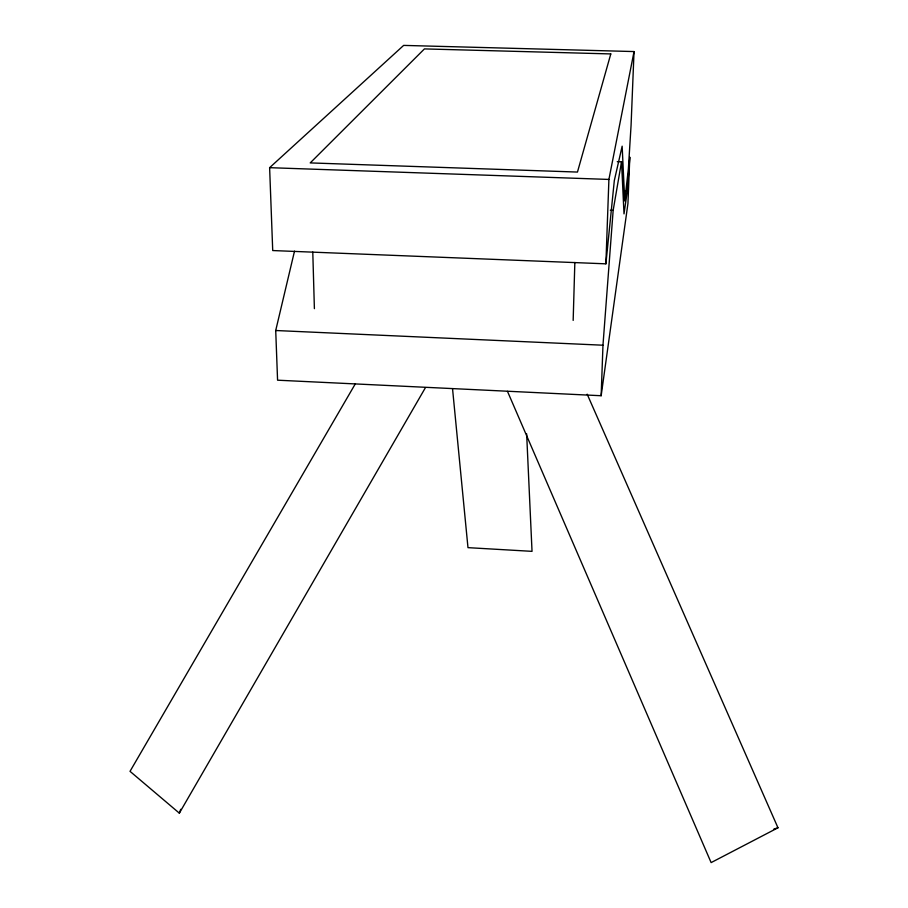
<?xml version="1.0" encoding="UTF-8"?>
<svg xmlns="http://www.w3.org/2000/svg" width="908" height="908" viewBox="0 0 908 908"><rect width="100%" height="100%" fill="white"/><g stroke="black" fill="none" stroke-linecap="round" stroke-linejoin="round"><path stroke-width="1.36" d="M573.164 320.411L574.843 262.48M294.51 251.153L275.714 330.512L277.576 380.191L601.153 395.729L602.969 345.21L613.161 210.361L621.526 161.794L617.27 161.647M605.886 263.831L608.905 179.432L634.034 51.563L403.651 45.4L269.619 167.674L272.718 250.551L605.886 263.831L614.319 180.567L622.15 146.177L624.749 200.986L628.37 168.877L631.071 125.372L634.034 51.563M621.526 161.794L624.012 213.879L627.28 191.327L629.8 157.141L627.939 203.551L601.153 395.729M355.244 383.971L130.026 771.335L179.341 813.159L180.715 809.289M179.341 813.159L425.398 387.716M587.17 394.185L777.974 827.79L711.123 862.6L507.481 391.348M773.911 829.038L777.974 827.79M269.619 167.674L608.905 179.432M624.466 191.225L627.28 191.327M610.346 210.259L613.161 210.361M275.714 330.512L602.969 345.21M452.547 388.783L467.983 547.649L532.031 551.349L526.64 433.82M312.783 252.049L314.395 308.652M610.8 53.924L577.465 172.066L310.23 162.907L424.433 48.907L610.8 53.924"/></g></svg>
